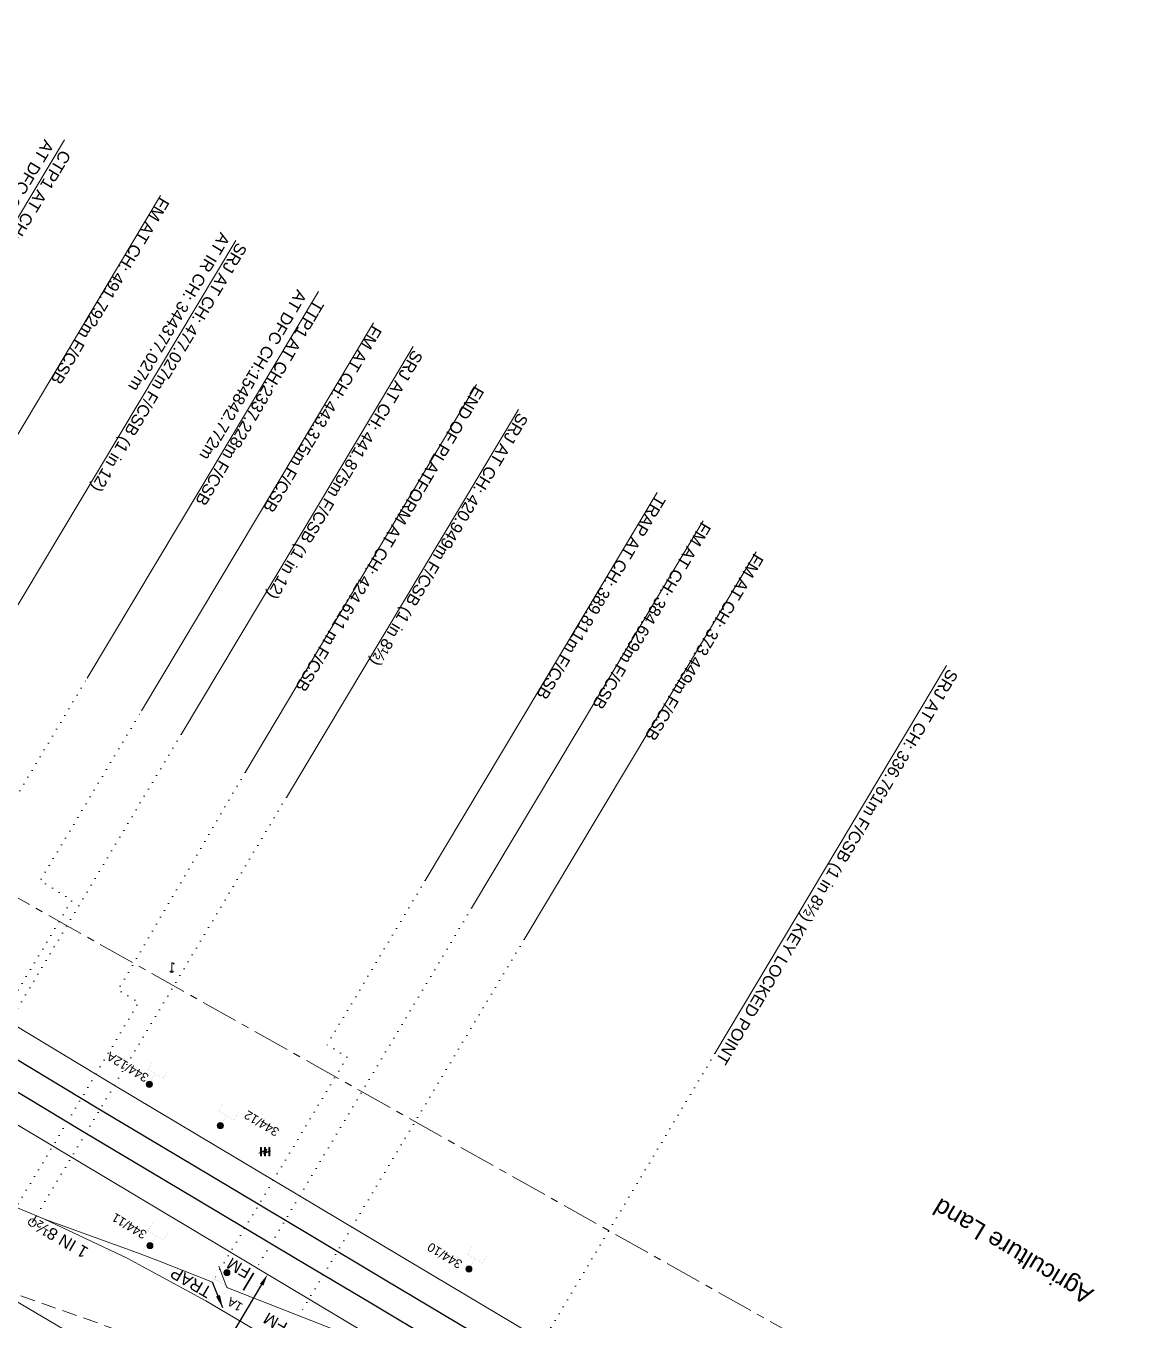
# Model space of a CAD drawing. Header units: metres. Extents: x 597821 to 610090, y 3402206 to 3407451.
# Drawn here: x 607545.8 to 607733, y 3403710.5 to 3403929.4 of the extents above; entities that cross this region are included whole.
import ezdxf

# ---------------------------------------------------------------- set-up
doc = ezdxf.new("R2010")
doc.units = ezdxf.units.M
doc.header["$MEASUREMENT"] = 0
for name, pattern in [('CENTER', [2, 1.25, -0.25, 0.25, -0.25]), ('DASHED', [0.75, 0.5, -0.25]), ('DOT', [0.25, 0, -0.25])]:
    doc.linetypes.add(name, pattern=pattern)
doc.layers.get('Defpoints').update_dxf_attribs({"color": 5})
for name, color, linetype, lineweight in [("CHAWAPAIL STN. SRJ's", 7, 'Continuous', 0), ('Exg track', 7, 'Continuous', 0), ('Existing IR Track', 143, 'Continuous', 0), ('Grill', 7, 'Continuous', 0), ('Lamp_Post', 8, 'Continuous', 0), ("NEW CHAWAPAIL STN. SRJ's", 10, 'Continuous', 0), ('OHE MAST', 7, 'Continuous', 0), ('PROPOSED DFCC TRACK', 1, 'Continuous', 0), ('Proposed TPTC Chainages', 10, 'Continuous', 0), ('Side Details', 7, 'Continuous', 0), ('Subroad Edge', 34, 'Continuous', 0), ('Transformer', 8, 'Continuous', 0)]:
    doc.layers.add(name, color=color, linetype=linetype, lineweight=lineweight)
doc.layers.add('Existing Railway Boundary', color=7, linetype='CENTER')
doc.styles.add('ARIAL', font='arial.ttf')
doc.styles.get("Standard").update_dxf_attribs({"font": 'arial.ttf'})
doc.styles.add('Style-Arial', font='arial.ttf')
doc.linetypes.add('F-LINE', pattern='A,0.6,["X",Standard,S=0.3,R=0,X=0,Y=-0.15],0.1', length=0.7)
doc.dimstyles.new('DIM', dxfattribs={"dimtxt": 2.5, "dimasz": 2.5, "dimexe": 0.18, "dimexo": 0.0625, "dimgap": 0.09, "dimtad": 0, "dimtih": 1, "dimtoh": 1, "dimdec": 3, "dimzin": 0, "dimdsep": 46, "dimtxsty": 'Standard', "dimcen": 0.09, "dimadec": 0, "dimazin": 0, "dimtfac": 1, "dimtdec": 3, "dimtofl": 0, "dimtmove": 0, "dimatfit": 3, "dimfxl": 1, "dimtolj": 1, "dimtzin": 0, "dimarcsym": 0})
doc.dimstyles.get("Standard").update_dxf_attribs({"dimtxt": 0.18, "dimasz": 0.18, "dimexe": 0.18, "dimexo": 0.0625, "dimgap": 0.09, "dimtad": 0, "dimtih": 1, "dimtoh": 1, "dimdec": 4, "dimzin": 0, "dimdsep": 46, "dimtxsty": 'Standard', "dimcen": 0.09, "dimadec": 0, "dimazin": 0, "dimtfac": 1, "dimtdec": 4, "dimtofl": 0, "dimtmove": 0, "dimatfit": 3, "dimfxl": 1, "dimtolj": 1, "dimtzin": 0, "dimarcsym": 0})

# ---------------------------------------------------------------- blocks, each defined once
blk = doc.blocks.new('LP')
for points in [[(0, 0), (0, 1.5)], [(0.25, 1.35), (0.44, 1.35)]]:
    blk.add_lwpolyline(points)
for centre, radius, start, end in [((0.07, 0.99), 0.519, 57.6425, 97.3165), ((0.34, 1.33), 0.094, 11.7012, 168.0476)]:
    blk.add_arc(centre, radius, start, end)
at = {"extrusion": (0, 0, -1)}
blk.add_ellipse((0, 0.01), major_axis=(0.308, 0), ratio=0.400495, dxfattribs=at)
blk.add_ellipse((0.35, 1.36), major_axis=(0.0017, 0.0438), ratio=0.461056, start_param=1.74022, end_param=4.575836)
blk = doc.blocks.new('TRF')
blk.add_hatch(color=256).paths.add_polyline_path([(0.22, -0.04), (0.38, 0.42), (-0.98, -0.29), (0.02, 0.04), (-0.18, -0.39), (0.98, 0.09)])
for p, q in [((-0.69, 0.72), (-0.69, -0.72)), ((-0.52, 0.72), (-0.69, 0.72)), ((-0.52, -0.72), (-0.52, 0.72)), ((0, 0.72), (0, -0.72)), ((0.17, 0.72), (0, 0.72)), ((0.17, -0.72), (0.17, 0.72)), ((0.7, 0.72), (0.7, -0.72)), ((0.87, 0.72), (0.7, 0.72)), ((0.87, -0.72), (0.87, 0.72)), ((-0.69, -0.72), (-0.52, -0.72)), ((0, -0.72), (0.17, -0.72)), ((0.7, -0.72), (0.87, -0.72))]:
    blk.add_line(p, q)
blk.add_lwpolyline([(0.22, -0.04), (0.38, 0.42), (-0.98, -0.29), (0.02, 0.04), (-0.18, -0.39), (0.98, 0.09)], close=True)
blk = doc.blocks.new('OHE MAST')
h = blk.add_hatch(color=7)
h.dxf.hatch_style = 1
edge = h.paths.add_edge_path()
edge.add_arc((0, 0), 0.514, 0, 360)
at = {"const_width": 0.01}
for points in [[(1.5, 3.5), (1.5, 2), (-1.5, 2), (-1.5, 3.5)], [(0, 2), (0, 0)]]:
    blk.add_lwpolyline(points, dxfattribs=at)
blk.add_circle((0, 0), 0.514)
blk = doc.blocks.new('*D95')
at = {"layer": 'Defpoints', "color": 0, "transparency": 16777216}
for p in [(607586.66, 3403718.21), (607586.66, 3403718.21), (607571.02, 3403691.99)]:
    blk.add_point(p, dxfattribs=at)
at = {"layer": 'PROPOSED DFCC TRACK', "color": 0, "lineweight": -2, "transparency": 16777216}
for p, q in [((607585.63, 3403716.49), (607579.43, 3403706.09)), ((607572.04, 3403693.71), (607578.25, 3403704.12))]:
    blk.add_line(p, q, dxfattribs=at)
at = {"layer": 'PROPOSED DFCC TRACK', "color": 0, "transparency": 16777216}
for points in [[(607585.35, 3403716.66), (607585.92, 3403716.32), (607586.66, 3403718.21)], [(607571.76, 3403693.88), (607572.33, 3403693.54), (607571.02, 3403691.99)]]:
    blk.add_solid(points, dxfattribs=at)
at = {"layer": 'PROPOSED DFCC TRACK', "color": 0, "lineweight": 0, "transparency": 16777216, "insert": (607578.84, 3403705.1), "char_height": 2, "attachment_point": 5, "rotation": 149, "style": 'Style-Arial'}
blk.add_mtext('\\A1;30.530m', dxfattribs=at)
blk = doc.blocks.new('TerminatorOpen_0.5')
at = {"color": 0, "linetype": 'ByBlock', "lineweight": -2}
for q in [(-1, 0.25), (-1, 0), (-1, -0.25)]:
    blk.add_line((0, 0), q, dxfattribs=at)

msp = doc.modelspace()

# ---------------------------------------------------------------- linework, layer by layer
at = {"layer": "CHAWAPAIL STN. SRJ's", "lineweight": 13, "flags": 128}
for points in [[(607568.525, 3403900.7002), (607529.3008, 3403835.1)], [(607581.2576, 3403893.087), (607542.0334, 3403827.4869)], [(607604.5495, 3403879.1601), (607565.3253, 3403813.5599)], [(607611.2553, 3403875.1505), (607572.0334, 3403809.549)], [(607622.0013, 3403868.7252), (607582.8368, 3403803.1131)], [(607629.0552, 3403864.5075), (607589.831, 3403798.9073)], [(607652.5284, 3403850.4722), (607613.3042, 3403784.872)], [(607660.3233, 3403845.7034), (607621.1494, 3403780.1811)], [(607669.2642, 3403840.4654), (607630.0385, 3403774.8661)], [(607701.4667, 3403821.2106), (607662.3065, 3403755.5959)]]:
    msp.add_lwpolyline(points, dxfattribs=at)
at = {"layer": "CHAWAPAIL STN. SRJ's", "linetype": 'DOT', "lineweight": 13, "ltscale": 5, "flags": 128}
for points in [[(607536.8378, 3403753.5483), (607553.5517, 3403781.5087), (607548.1981, 3403784.8412), (607565.3253, 3403813.5599)], [(607572.0334, 3403809.549), (607535.671, 3403748.6942)], [(607582.8368, 3403803.1131), (607561.3631, 3403766.3254), (607564.8526, 3403764.2389), (607543.0002, 3403727.6922)], [(607589.831, 3403798.9073), (607547.5521, 3403728.1398)], [(607613.3042, 3403784.872), (607596.6894, 3403757.0287), (607600.0973, 3403754.991), (607577.3406, 3403716.9317)], [(607621.1494, 3403780.1811), (607584.8059, 3403719.3191)], [(607630.0385, 3403774.8661), (607591.9364, 3403711.2219)], [(607662.3065, 3403755.5959), (607625.8584, 3403694.7015)]]:
    msp.add_lwpolyline(points, dxfattribs=at)
at = {"layer": 'Exg track', "lineweight": 15}
for p, q in [((607547.5521, 3403728.1398), (607546.8586, 3403726.974)), ((607578.3975, 3403719.6334), (607579.7603, 3403715.9851)), ((607577.3406, 3403716.9317), (607578.7034, 3403713.2834))]:
    msp.add_line(p, q, dxfattribs=at)
at = {"layer": 'Exg track', "const_width": 0.3}
msp.add_lwpolyline([(607582.5409, 3403715.5299), (607584.2953, 3403718.4648)], dxfattribs=at)
at = {"layer": 'Exg track', "lineweight": 15}
msp.add_circle((607546.8586, 3403726.974), 0.6244, dxfattribs=at)
at = {"layer": 'Existing IR Track', "color": 0, "lineweight": 25, "flags": 128}
for points in [[(607626.3416, 3403700.034), (607604.0888, 3403713.3589), (607591.3904, 3403720.9318), (607574.8623, 3403730.7886), (607555.1678, 3403742.5337), (607536.6127, 3403753.6835), (607518.5467, 3403764.4912), (607496.1752, 3403777.906), (607492.0576, 3403780.3959), (607489.4046, 3403781.9683), (607480.5666, 3403787.2852), (607443.3909, 3403809.5491), (607430.0462, 3403817.5549), (607406.1365, 3403831.8819), (607378.9166, 3403848.2355), (607373.8895, 3403851.2488), (607361.5254, 3403858.6657), (607344.842, 3403868.6771), (607327.4402, 3403879.0702), (607312.1075, 3403888.2684), (607296.5881, 3403897.5786), (607278.8925, 3403908.1613), (607260.9973, 3403918.8633), (607243.4181, 3403929.3978)], [(607628.7007, 3403704.044), (607606.5349, 3403717.2545), (607593.7569, 3403724.8886), (607577.2366, 3403734.7586), (607557.8332, 3403746.3515), (607538.5356, 3403757.9594)]]:
    msp.add_lwpolyline(points, dxfattribs=at)
at = {"layer": 'Existing IR Track', "color": 0, "lineweight": 20, "flags": 128}
for points in [[(607602.9662, 3403708.4598), (607599.3014, 3403710.6541), (607534.3818, 3403749.4611), (607515.8604, 3403760.5684), (607503.2062, 3403768.1394), (607493.9262, 3403773.7259), (607477.9142, 3403783.3242), (607458.8933, 3403794.7562), (607441.4785, 3403805.2061), (607427.6798, 3403813.486), (607403.9493, 3403827.6596), (607376.3557, 3403844.1144), (607358.6939, 3403854.7432), (607355.9927, 3403856.3731), (607353.5228, 3403857.8693), (607351.9727, 3403858.8045), (607343.7103, 3403863.8321), (607331.5395, 3403871.0433), (607293.8661, 3403893.5287), (607258.8116, 3403914.642)], [(607592.0175, 3403704.3702), (607576.2106, 3403713.76), (607562.8829, 3403720.9465), (607548.9366, 3403727.5625), (607541.3072, 3403730.7438), (607527.5107, 3403737.5458), (607508.6346, 3403748.4954), (607487.3808, 3403761.2088), (607469.7917, 3403771.7706), (607451.6195, 3403782.711), (607436.06, 3403792.5074), (607421.8777, 3403802.8505), (607399.0459, 3403820.4771), (607373.8212, 3403840.0072), (607357.5697, 3403852.5795), (607354.8938, 3403854.6618), (607351.0534, 3403857.653), (607343.3366, 3403863.3596), (607331.5395, 3403871.0433)], [(607739.2471, 3403643.525), (607722.3299, 3403653.5866), (607706.8498, 3403662.9245), (607688.6165, 3403673.8511), (607668.1901, 3403686.0802), (607650.5817, 3403696.5575), (607630.9913, 3403708.2786), (607609.2191, 3403721.2727), (607560.56, 3403750.2978), (607541.0303, 3403762.0552), (607523.6197, 3403772.4549), (607511.6758, 3403779.5797), (607501.2391, 3403785.8265), (607485.6228, 3403795.2008), (607480.676, 3403798.1972), (607477.4092, 3403800.1342), (607477.008, 3403800.3762), (607467.4307, 3403806.2767), (607449.8726, 3403818.7855), (607416.1589, 3403844.0301), (607415.4414, 3403844.5687)], [(607577.3406, 3403716.9317), (607568.183, 3403720.5141), (607565.0695, 3403721.7172), (607563.3895, 3403722.3335), (607548.9366, 3403727.5625)], [(607624.5721, 3403695.4731), (607598.3262, 3403708.7223), (607579.7603, 3403715.9851)]]:
    msp.add_lwpolyline(points, dxfattribs=at)
at = {"layer": 'Existing Railway Boundary', "color": 36, "lineweight": 20, "ltscale": 5}
msp.add_lwpolyline([(607755.5205, 3403663.0787), (607493.2715, 3403810.6574), (607407.78, 3403862.1861), (607394.3484, 3403871.3553), (607385.7139, 3403875.6061)], dxfattribs=at)
at = {"layer": 'Grill', "color": 1, "linetype": 'F-LINE', "lineweight": 13, "ltscale": 2}
msp.add_lwpolyline([(607834.0327, 3403542.5876), (607506.4115, 3403735.9234), (607501.0292, 3403739.1), (607495.6491, 3403742.2775), (607490.2723, 3403745.4577), (607484.9025, 3403748.6405), (607479.536, 3403751.8304), (607474.1759, 3403755.0278), (607468.8231, 3403758.2346), (607463.4758, 3403761.4539, -0.00845757), (607391.9689, 3403806.2891), (607386.7418, 3403809.7), (607381.5235, 3403813.1214), (607376.3105, 3403816.5534), (607371.1014, 3403819.9944), (607365.8934, 3403823.444), (607360.69, 3403826.8977), (607355.4874, 3403830.3555), (607350.2846, 3403833.8159), (607289.796, 3403874.0503)], format="xyb", dxfattribs=at)
at = {"layer": "NEW CHAWAPAIL STN. SRJ's", "lineweight": 13, "flags": 128}
for points in [[(607513.2037, 3403844.705), (607552.3236, 3403910.1307)], [(607556.1172, 3403819.0458), (607595.2371, 3403884.4715)]]:
    msp.add_lwpolyline(points, dxfattribs=at)
at = {"layer": "NEW CHAWAPAIL STN. SRJ's", "linetype": 'DOT', "lineweight": 13, "ltscale": 5, "flags": 128}
msp.add_lwpolyline([(607503.8704, 3403731.6173), (607556.126, 3403819.0605)], dxfattribs=at)
at = {"layer": 'Subroad Edge', "color": 3, "linetype": 'DASHED', "lineweight": 18, "ltscale": 5}
msp.add_line((607544.9053, 3403714.6089, 264.0637), (607588.7871, 3403699.0507, 264.0907), dxfattribs=at)

# ---------------------------------------------------------------- block references
at = {"layer": 'Lamp_Post', "xscale": 0.9997078269170317, "yscale": 0.9997078269170317, "zscale": 0.9997078269170317}
msp.add_blockref('LP', (607570.425, 3403769.4029, 262.8071), dxfattribs=at)
at = {"layer": 'OHE MAST', "lineweight": 20}
for p, rotation in [((607566.6527, 3403750.3743), 329.0208306544455), ((607578.653, 3403743.3986), 329.0208306544455), ((607566.7476, 3403723.0957), 329.0208306544455), ((607620.6932, 3403719.12), 329.0208306544455), ((607579.7649, 3403718.5194), 149.0208306544456)]:
    msp.add_blockref('OHE MAST', p, dxfattribs=dict(at, rotation=rotation))
at = {"layer": 'Transformer', "xscale": 0.9997078269170317, "yscale": 0.9997078269170317, "zscale": 0.9997078269170317}
msp.add_blockref('TRF', (607586.1431, 3403738.9925, 264.0297), dxfattribs=at)

# ---------------------------------------------------------------- texts
at = {"layer": "CHAWAPAIL STN. SRJ's", "lineweight": 13, "char_height": 2, "attachment_point": 4, "line_spacing_factor": 0.648, "style": 'ARIAL'}
for s, insert, width, rotation in [('\\pxsm1;FM AT CH: 491.792m F/CSB', (607569.2828, 3403900.0851), 66.975296, 239.123595), ('\\pxsm1;SRJ AT CH: 477.027m F/CSB (1 in 12)\\PAT IR CH: 344377.027m', (607580.9716, 3403893.258), 66.975296, 239.123595), ('\\pxsm1;FM AT CH: 443.375m F/CSB', (607605.1979, 3403878.4092), 66.975296, 239.123595), ('\\pxsm1;SRJ AT CH: 441.875m F/CSB (1 in 12)', (607611.9036, 3403874.3996), 66.975296, 239.123595), ('\\pxsm1;END OF PLATFORM AT CH: 424.611 m F/CSB  ', (607622.488, 3403868.149), 79.767452, 239.251769), ('SRJ AT CH: 420.949m F/CSB (1 in 8½)', (607629.7049, 3403863.7559), 66.975296, 239.123595), ('\\pxsm1;FM AT CH: 384.629m F/CSB', (607660.8735, 3403845.12), 60.754581, 239.130289), ('\\pxsm1;FM AT CH: 373.449m F/CSB', (607669.7668, 3403839.8024), 60.754581, 239.130289), ('SRJ AT CH: 336.761m F/CSB (1 in 8½) KEY LOCKED POINT', (607702.4061, 3403820.4394), 82.824435, 239.251769)]:
    msp.add_mtext(s, dxfattribs=dict(at, insert=insert, width=width, rotation=rotation))
at = {"layer": "CHAWAPAIL STN. SRJ's", "lineweight": 13, "insert": (607653.1742, 3403849.7141), "char_height": 2, "width": 60.754581, "attachment_point": 4, "rotation": 239.130289, "style": 'ARIAL'}
msp.add_mtext('TRAP AT CH: 389.811m F/CSB', dxfattribs=at)
at = {"layer": 'Exg track', "style": 'ARIAL'}
for s, p in [('1 IN 8½', (607556.507, 3403722.572)), ('FM', (607584.0135, 3403719.1418)), ('TRAP ', (607577.4166, 3403715.8383)), ('FM', (607590.205, 3403709.8594))]:
    msp.add_text(s, height=2, rotation=149.797857, dxfattribs=at).set_placement(p)
at = {"layer": 'OHE MAST', "style": 'ARIAL'}
for s, p in [('344/12A', (607566.7001, 3403751.9272)), ('344/12', (607588.7749, 3403742.746)), ('344/11', (607566.3778, 3403725.3878)), ('344/10', (607619.7433, 3403720.3886)), ('1A', (607582.5949, 3403713.1368))]:
    msp.add_text(s, height=1.5, rotation=149, dxfattribs=at).set_placement(p)
at = {"layer": 'Proposed TPTC Chainages', "lineweight": 0, "char_height": 2, "attachment_point": 4, "line_spacing_factor": 0.6, "style": 'ARIAL'}
for s, insert, rotation in [('\\pxsm1;CTP1 AT CH:2287.228m F/CSB\\PAT DFC CH:154892.772m', (607551.2012, 3403908.9348), 238.881272), ('\\pxsm1;TTP1 AT CH:2337.228m F/CSB\\PAT DFC CH:154842.772m', (607593.9519, 3403883.5898), 239.454291)]:
    msp.add_mtext(s, dxfattribs=dict(at, insert=insert, rotation=rotation))
at = {"layer": 'Side Details', "style": 'ARIAL'}
msp.add_text('Agriculture Land', height=3, rotation=149, dxfattribs=at).set_placement((607726.5548, 3403715.5229))

# ---------------------------------------------------------------- dimensions: what is measured, and where the dimension line sits
at = {"layer": 'PROPOSED DFCC TRACK', "color": 10, "lineweight": 0}
dim = msp.add_aligned_dim(p1=(607571.0197, 3403691.9911), p2=(607586.6584, 3403718.2117), distance=0, dimstyle='Standard', override={"dimtxt": 2, "dimasz": 2, "dimexe": 0.125, "dimexo": 0.125, "dimgap": 0.125, "dimtad": 1, "dimtih": 0, "dimtoh": 0, "dimdec": 3, "dimzin": 3, "dimpost": 'm', "dimtxsty": 'Style-Arial', "dimsah": 1, "dimadec": 4, "dimazin": 3, "dimtmove": 2, "dimatfit": 1, "dimldrblk": 'TerminatorOpen_0.5', "dimfrac": 2, "dimtzin": 11}, dxfattribs=at)
dim.commit()
dim.dimension.update_dxf_attribs({"geometry": '*D95', "text_midpoint": (607578.8391, 3403705.1014), "text_rotation": 149})

# ---------------------------------------------------------------- leaders
msp.add_leader([(607579.0641, 3403712.5592), (607577.3406, 3403716.9317)], dimstyle='DIM', override={"dimasz": 2.2, "dimgap": 0.09, "dimtad": 0})

doc.saveas('drawing.dxf')
